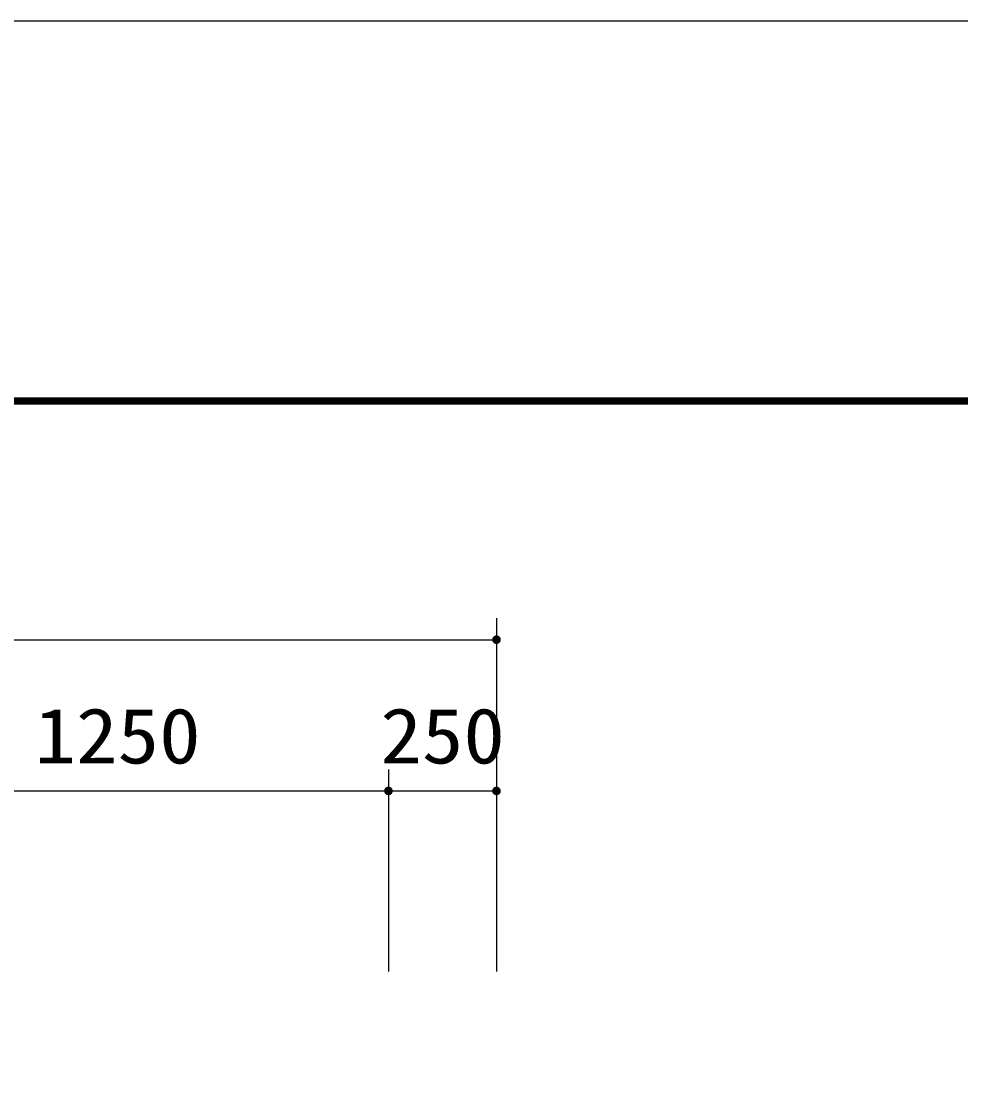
# Model space of a CAD drawing. Units: millimetres, scale not verified. Extents: x -14850 to 14850, y -10500 to 10500.
# Drawn here: x -8005 to -5832, y 8033 to 10500 of the extents above; entities that cross this region are included whole.
import ezdxf
from ezdxf.enums import TextEntityAlignment as Align

# ---------------------------------------------------------------- set-up
doc = ezdxf.new("R2010")
doc.units = ezdxf.units.MM
doc.header["$LTSCALE"] = 50
for name, color, linetype, lineweight in [('0-5_製作', 5, 'Continuous', 25), ('0-7_図面枠', 7, 'Continuous', 25), ('0-8_Axis_waku', 7, 'Continuous', 25)]:
    doc.layers.add(name, color=color, linetype=linetype, lineweight=lineweight)
doc.styles.add('ＭＳ ゴシック', font='')
doc.styles.get('ＭＳ ゴシック').set_extended_font_data('MS Gothic')

msp = doc.modelspace()

# ---------------------------------------------------------------- linework, layer by layer
at = {"layer": '0-5_製作', "color": 2}
for p, q in [((-6905.83, 9119.36), (-6905.83, 8301.5)), ((-9905.83, 9069.36), (-6905.83, 9069.36)), ((-7155.84, 8769.36), (-7155.84, 8301.5)), ((-8405.84, 8719.36), (-7155.84, 8719.36)), ((-7155.84, 8719.36), (-6905.83, 8719.36))]:
    msp.add_line(p, q, dxfattribs=at)
at = {"layer": '0-5_製作'}
for points in [[(-6905.83, 9079.36), (-6915.66, 9071.23), (-6915.35, 9072.45)], [(-6905.83, 9069.36), (-6915.66, 9071.23), (-6905.83, 9079.36)], [(-6905.83, 9079.36), (-6915.35, 9072.45), (-6907.09, 9079.28)], [(-6907.09, 9079.28), (-6915.35, 9072.45), (-6914.88, 9073.61)], [(-6907.09, 9079.28), (-6914.88, 9073.61), (-6908.32, 9079.04)], [(-6905.21, 9079.34), (-6905.83, 9069.36), (-6905.83, 9079.36)], [(-6903.96, 9079.18), (-6905.83, 9069.36), (-6905.21, 9079.34)], [(-6902.74, 9078.87), (-6905.83, 9069.36), (-6903.96, 9079.18)], [(-6905.83, 9069.36), (-6915.83, 9069.36), (-6915.82, 9069.98)], [(-6905.83, 9069.36), (-6915.76, 9068.1), (-6915.83, 9069.36)], [(-6905.83, 9069.36), (-6915.82, 9069.98), (-6915.66, 9071.23)], [(-6905.83, 9069.36), (-6915.52, 9066.87), (-6915.76, 9068.1)], [(-6905.83, 9069.36), (-6915.13, 9065.68), (-6915.52, 9066.87)], [(-6905.83, 9069.36), (-6914.6, 9064.54), (-6915.13, 9065.68)], [(-6908.32, 9079.04), (-6914.88, 9073.61), (-6914.28, 9074.72)], [(-6905.83, 9069.36), (-6913.92, 9063.48), (-6914.6, 9064.54)], [(-6908.32, 9079.04), (-6914.28, 9074.72), (-6909.52, 9078.65)], [(-6909.52, 9078.65), (-6914.28, 9074.72), (-6913.54, 9075.73)], [(-6905.83, 9069.36), (-6913.12, 9062.51), (-6913.92, 9063.48)], [(-6909.52, 9078.65), (-6913.54, 9075.73), (-6910.65, 9078.12)], [(-6910.65, 9078.12), (-6913.54, 9075.73), (-6912.68, 9076.65)], [(-6905.83, 9059.36), (-6913.12, 9062.51), (-6905.83, 9069.36)], [(-6905.83, 9059.36), (-6912.21, 9061.65), (-6913.12, 9062.51)], [(-6910.65, 9078.12), (-6912.68, 9076.65), (-6911.71, 9077.45)], [(-6905.83, 9059.36), (-6911.19, 9060.91), (-6912.21, 9061.65)], [(-6905.83, 9059.36), (-6910.09, 9060.31), (-6911.19, 9060.91)], [(-6905.83, 9059.36), (-6908.92, 9059.85), (-6910.09, 9060.31)], [(-6905.83, 9059.36), (-6907.71, 9059.53), (-6908.92, 9059.85)], [(-6905.83, 9059.36), (-6906.46, 9059.38), (-6907.71, 9059.53)], [(-6901.58, 9078.41), (-6905.83, 9069.36), (-6902.74, 9078.87)], [(-6900.48, 9077.8), (-6905.83, 9069.36), (-6901.58, 9078.41)], [(-6899.46, 9077.06), (-6905.83, 9069.36), (-6900.48, 9077.8)], [(-6898.55, 9076.2), (-6905.83, 9069.36), (-6899.46, 9077.06)], [(-6897.74, 9075.23), (-6905.83, 9069.36), (-6898.55, 9076.2)], [(-6897.74, 9075.23), (-6895.83, 9069.36), (-6905.83, 9069.36)], [(-6895.83, 9069.36), (-6905.83, 9059.36), (-6905.83, 9069.36)], [(-6895.85, 9068.73), (-6905.83, 9059.36), (-6895.83, 9069.36)], [(-6896.01, 9067.48), (-6905.83, 9059.36), (-6895.85, 9068.73)], [(-6896.32, 9066.27), (-6905.83, 9059.36), (-6896.01, 9067.48)], [(-6896.32, 9066.27), (-6904.58, 9059.44), (-6905.83, 9059.36)], [(-6896.79, 9065.1), (-6904.58, 9059.44), (-6896.32, 9066.27)], [(-6896.79, 9065.1), (-6903.35, 9059.67), (-6904.58, 9059.44)], [(-6897.39, 9064), (-6903.35, 9059.67), (-6896.79, 9065.1)], [(-6897.39, 9064), (-6902.15, 9060.06), (-6903.35, 9059.67)], [(-6898.13, 9062.98), (-6902.15, 9060.06), (-6897.39, 9064)], [(-6898.13, 9062.98), (-6901.02, 9060.59), (-6902.15, 9060.06)], [(-6898.99, 9062.07), (-6901.02, 9060.59), (-6898.13, 9062.98)], [(-6898.99, 9062.07), (-6899.96, 9061.27), (-6901.02, 9060.59)], [(-6897.07, 9074.17), (-6895.83, 9069.36), (-6897.74, 9075.23)], [(-6896.54, 9073.04), (-6895.83, 9069.36), (-6897.07, 9074.17)], [(-6896.15, 9071.84), (-6895.83, 9069.36), (-6896.54, 9073.04)], [(-6895.91, 9070.61), (-6895.83, 9069.36), (-6896.15, 9071.84)], [(-7155.84, 8719.36), (-7165.84, 8719.36), (-7165.82, 8719.98)], [(-7155.84, 8719.36), (-7165.76, 8718.1), (-7165.84, 8719.36)], [(-7155.84, 8719.36), (-7165.82, 8719.98), (-7165.66, 8721.23)], [(-7155.84, 8719.36), (-7165.52, 8716.87), (-7165.76, 8718.1)], [(-7155.84, 8729.36), (-7165.66, 8721.23), (-7165.35, 8722.45)], [(-7155.84, 8719.36), (-7165.66, 8721.23), (-7155.84, 8729.36)], [(-7155.84, 8719.36), (-7165.13, 8715.68), (-7165.52, 8716.87)], [(-7155.84, 8729.36), (-7165.35, 8722.45), (-7157.09, 8729.28)], [(-7157.09, 8729.28), (-7165.35, 8722.45), (-7164.88, 8723.61)], [(-7155.84, 8719.36), (-7164.6, 8714.54), (-7165.13, 8715.68)], [(-7157.09, 8729.28), (-7164.88, 8723.61), (-7158.32, 8729.04)], [(-7158.32, 8729.04), (-7164.88, 8723.61), (-7164.28, 8724.72)], [(-7155.84, 8719.36), (-7163.93, 8713.48), (-7164.6, 8714.54)], [(-7158.32, 8729.04), (-7164.28, 8724.72), (-7159.52, 8728.65)], [(-7159.52, 8728.65), (-7164.28, 8724.72), (-7163.54, 8725.73)], [(-7155.84, 8719.36), (-7163.12, 8712.51), (-7163.93, 8713.48)], [(-7159.52, 8728.65), (-7163.54, 8725.73), (-7160.65, 8728.12)], [(-7160.65, 8728.12), (-7163.54, 8725.73), (-7162.68, 8726.65)], [(-7155.84, 8709.36), (-7163.12, 8712.51), (-7155.84, 8719.36)], [(-7155.84, 8709.36), (-7162.21, 8711.65), (-7163.12, 8712.51)], [(-7160.65, 8728.12), (-7162.68, 8726.65), (-7161.71, 8727.45)], [(-7155.84, 8709.36), (-7161.19, 8710.91), (-7162.21, 8711.65)], [(-7155.84, 8709.36), (-7160.09, 8710.31), (-7161.19, 8710.91)], [(-7155.84, 8709.36), (-7158.93, 8709.85), (-7160.09, 8710.31)], [(-7155.84, 8709.36), (-7157.71, 8709.53), (-7158.93, 8709.85)], [(-7155.84, 8709.36), (-7156.46, 8709.38), (-7157.71, 8709.53)], [(-7155.21, 8729.34), (-7155.84, 8719.36), (-7155.84, 8729.36)], [(-7153.96, 8729.18), (-7155.84, 8719.36), (-7155.21, 8729.34)], [(-7152.74, 8728.87), (-7155.84, 8719.36), (-7153.96, 8729.18)], [(-7151.58, 8728.41), (-7155.84, 8719.36), (-7152.74, 8728.87)], [(-7150.48, 8727.8), (-7155.84, 8719.36), (-7151.58, 8728.41)], [(-7149.46, 8727.06), (-7155.84, 8719.36), (-7150.48, 8727.8)], [(-7148.55, 8726.2), (-7155.84, 8719.36), (-7149.46, 8727.06)], [(-7147.74, 8725.23), (-7155.84, 8719.36), (-7148.55, 8726.2)], [(-7147.74, 8725.23), (-7145.84, 8719.36), (-7155.84, 8719.36)], [(-7145.84, 8719.36), (-7155.84, 8709.36), (-7155.84, 8719.36)], [(-7145.85, 8718.73), (-7155.84, 8709.36), (-7145.84, 8719.36)], [(-7146.01, 8717.48), (-7155.84, 8709.36), (-7145.85, 8718.73)], [(-7146.32, 8716.27), (-7155.84, 8709.36), (-7146.01, 8717.48)], [(-7146.32, 8716.27), (-7154.58, 8709.44), (-7155.84, 8709.36)], [(-7146.79, 8715.1), (-7154.58, 8709.44), (-7146.32, 8716.27)], [(-7146.79, 8715.1), (-7153.35, 8709.67), (-7154.58, 8709.44)], [(-7147.39, 8714), (-7153.35, 8709.67), (-7146.79, 8715.1)], [(-7147.39, 8714), (-7152.15, 8710.06), (-7153.35, 8709.67)], [(-7148.13, 8712.98), (-7152.15, 8710.06), (-7147.39, 8714)], [(-7148.13, 8712.98), (-7151.02, 8710.59), (-7152.15, 8710.06)], [(-7148.99, 8712.07), (-7151.02, 8710.59), (-7148.13, 8712.98)], [(-7148.99, 8712.07), (-7149.96, 8711.27), (-7151.02, 8710.59)], [(-7147.07, 8724.17), (-7145.84, 8719.36), (-7147.74, 8725.23)], [(-7146.54, 8723.04), (-7145.84, 8719.36), (-7147.07, 8724.17)], [(-7146.15, 8721.84), (-7145.84, 8719.36), (-7146.54, 8723.04)], [(-7145.91, 8720.61), (-7145.84, 8719.36), (-7146.15, 8721.84)], [(-6905.83, 8719.36), (-6915.83, 8719.36), (-6915.82, 8719.98)], [(-6905.83, 8719.36), (-6915.76, 8718.1), (-6915.83, 8719.36)], [(-6905.83, 8719.36), (-6915.82, 8719.98), (-6915.66, 8721.23)], [(-6905.83, 8719.36), (-6915.52, 8716.87), (-6915.76, 8718.1)], [(-6905.83, 8729.36), (-6915.66, 8721.23), (-6915.35, 8722.45)], [(-6905.83, 8719.36), (-6915.66, 8721.23), (-6905.83, 8729.36)], [(-6905.83, 8719.36), (-6915.13, 8715.68), (-6915.52, 8716.87)], [(-6905.83, 8729.36), (-6915.35, 8722.45), (-6907.09, 8729.28)], [(-6907.09, 8729.28), (-6915.35, 8722.45), (-6914.88, 8723.61)], [(-6905.83, 8719.36), (-6914.6, 8714.54), (-6915.13, 8715.68)], [(-6907.09, 8729.28), (-6914.88, 8723.61), (-6908.32, 8729.04)], [(-6908.32, 8729.04), (-6914.88, 8723.61), (-6914.28, 8724.72)], [(-6905.83, 8719.36), (-6913.92, 8713.48), (-6914.6, 8714.54)], [(-6908.32, 8729.04), (-6914.28, 8724.72), (-6909.52, 8728.65)], [(-6909.52, 8728.65), (-6914.28, 8724.72), (-6913.54, 8725.73)], [(-6905.83, 8719.36), (-6913.12, 8712.51), (-6913.92, 8713.48)], [(-6909.52, 8728.65), (-6913.54, 8725.73), (-6910.65, 8728.12)], [(-6910.65, 8728.12), (-6913.54, 8725.73), (-6912.68, 8726.65)], [(-6905.83, 8709.36), (-6913.12, 8712.51), (-6905.83, 8719.36)], [(-6905.83, 8709.36), (-6912.21, 8711.65), (-6913.12, 8712.51)], [(-6910.65, 8728.12), (-6912.68, 8726.65), (-6911.71, 8727.45)], [(-6905.83, 8709.36), (-6911.19, 8710.91), (-6912.21, 8711.65)], [(-6905.83, 8709.36), (-6910.09, 8710.31), (-6911.19, 8710.91)], [(-6905.83, 8709.36), (-6908.92, 8709.85), (-6910.09, 8710.31)], [(-6905.83, 8709.36), (-6907.71, 8709.53), (-6908.92, 8709.85)], [(-6905.83, 8709.36), (-6906.46, 8709.38), (-6907.71, 8709.53)], [(-6905.21, 8729.34), (-6905.83, 8719.36), (-6905.83, 8729.36)], [(-6903.96, 8729.18), (-6905.83, 8719.36), (-6905.21, 8729.34)], [(-6902.74, 8728.87), (-6905.83, 8719.36), (-6903.96, 8729.18)], [(-6901.58, 8728.41), (-6905.83, 8719.36), (-6902.74, 8728.87)], [(-6900.48, 8727.8), (-6905.83, 8719.36), (-6901.58, 8728.41)], [(-6899.46, 8727.06), (-6905.83, 8719.36), (-6900.48, 8727.8)], [(-6898.55, 8726.2), (-6905.83, 8719.36), (-6899.46, 8727.06)], [(-6897.74, 8725.23), (-6905.83, 8719.36), (-6898.55, 8726.2)], [(-6897.74, 8725.23), (-6895.83, 8719.36), (-6905.83, 8719.36)], [(-6895.83, 8719.36), (-6905.83, 8709.36), (-6905.83, 8719.36)], [(-6895.85, 8718.73), (-6905.83, 8709.36), (-6895.83, 8719.36)], [(-6896.01, 8717.48), (-6905.83, 8709.36), (-6895.85, 8718.73)], [(-6896.32, 8716.27), (-6905.83, 8709.36), (-6896.01, 8717.48)], [(-6896.32, 8716.27), (-6904.58, 8709.44), (-6905.83, 8709.36)], [(-6896.79, 8715.1), (-6904.58, 8709.44), (-6896.32, 8716.27)], [(-6896.79, 8715.1), (-6903.35, 8709.67), (-6904.58, 8709.44)], [(-6897.39, 8714), (-6903.35, 8709.67), (-6896.79, 8715.1)], [(-6897.39, 8714), (-6902.15, 8710.06), (-6903.35, 8709.67)], [(-6898.13, 8712.98), (-6902.15, 8710.06), (-6897.39, 8714)], [(-6898.13, 8712.98), (-6901.02, 8710.59), (-6902.15, 8710.06)], [(-6898.99, 8712.07), (-6901.02, 8710.59), (-6898.13, 8712.98)], [(-6898.99, 8712.07), (-6899.96, 8711.27), (-6901.02, 8710.59)], [(-6897.07, 8724.17), (-6895.83, 8719.36), (-6897.74, 8725.23)], [(-6896.54, 8723.04), (-6895.83, 8719.36), (-6897.07, 8724.17)], [(-6896.15, 8721.84), (-6895.83, 8719.36), (-6896.54, 8723.04)], [(-6895.91, 8720.61), (-6895.83, 8719.36), (-6896.15, 8721.84)]]:
    msp.add_solid(points, dxfattribs=at)
at = {"layer": '0-7_図面枠'}
msp.add_lwpolyline([(-14850, -10500), (14850, -10500), (14850, 10500), (-14850, 10500)], close=True, dxfattribs=at)
at = {"layer": '0-8_Axis_waku'}
for p, q in [((-12964, 9629), (14014, 9629)), ((-12963, 9628), (14013, 9628)), ((-12962, 9627), (14012, 9627)), ((-12961, 9626), (14011, 9626)), ((-12960, 9625), (14010, 9625)), ((-12959, 9624), (14009, 9624)), ((-12958, 9623), (14008, 9623)), ((-12957, 9622), (14007, 9622)), ((-12956, 9621), (14006, 9621)), ((-12955, 9620), (14005, 9620)), ((-12954, 9619), (14004, 9619)), ((-12953, 9618), (14003, 9618)), ((-12952, 9617), (14002, 9617)), ((-12951, 9616), (14001, 9616)), ((-12950, 9615), (14000, 9615))]:
    msp.add_line(p, q, dxfattribs=at)

# ---------------------------------------------------------------- texts
at = {"layer": '0-5_製作', "color": 4, "style": 'ＭＳ ゴシック', "width": 1.1}
for s, p in [('1250', (-7974.59, 8744.36)), ('250', (-7174.58, 8744.36))]:
    msp.add_text(s, height=128.4, dxfattribs=at).set_placement(p, align=Align.BOTTOM_LEFT)

doc.saveas('drawing.dxf')
